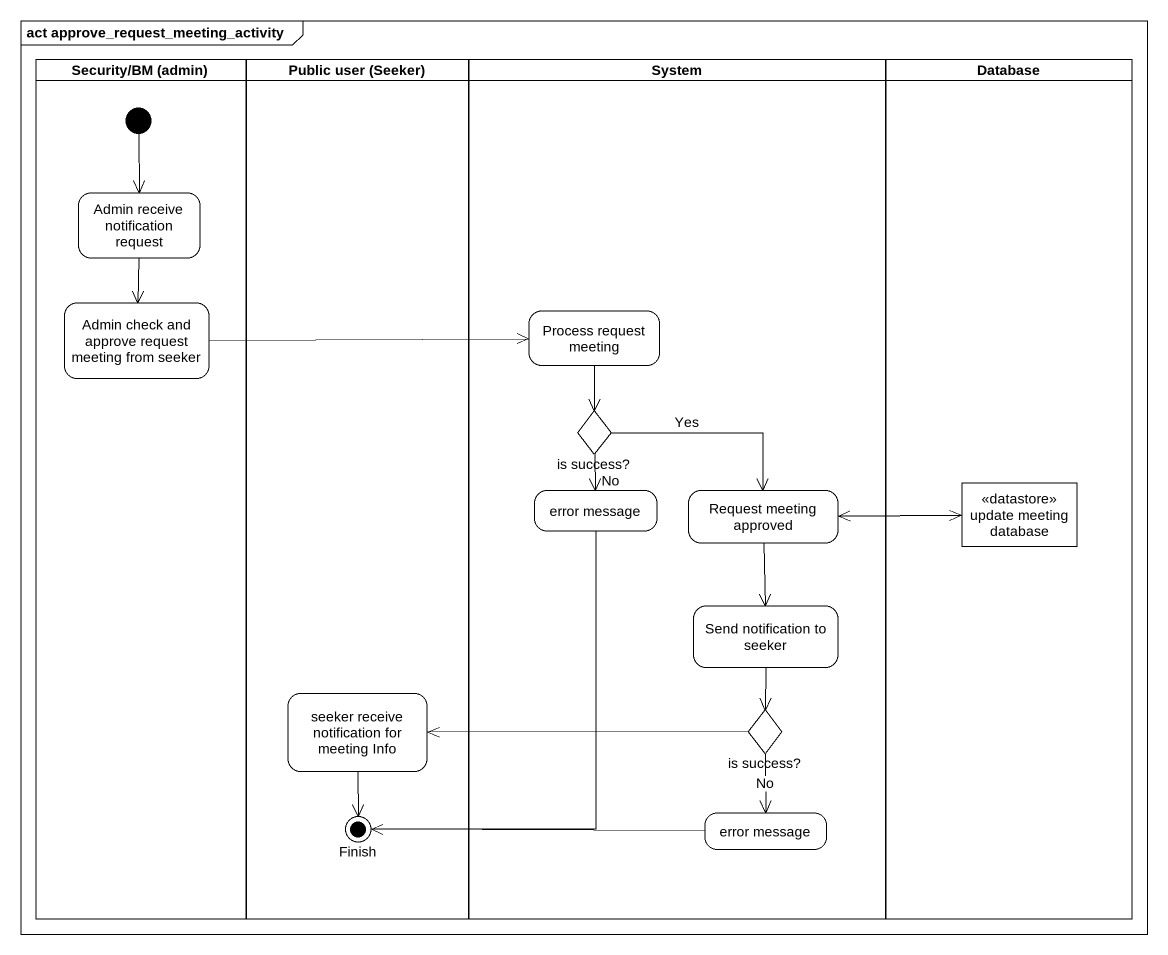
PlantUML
@startuml
mainframe act approve_request_meeting_activity
hide empty description
state "Security/BM (admin)" as Security_BM_admin <<partition>> {
  state "Admin receive notification request" as Admin_receive_notification
  state "Admin check and approve request meeting from seeker" as Admin_check_and_approve
  [*] --> Admin_receive_notification
}
state "Public user (Seeker)" as Public_user_Seeker <<partition>> {
  state "seeker receive notification for meeting Info" as seeker_receive_notification
  state Finish <<end>>
}
state System <<partition>> {
  state "Process request meeting" as Process_request_meeting
  state "is success?" as is_success <<choice>>
  state "error message" as error_message
  state "Request meeting approved" as Request_meeting_approved
  state "Send notification to seeker" as Send_notification_to_seeker
  state "is success?" as is_success_2 <<choice>>
  state "error message" as error_message_2
}
state "Database" as Database_ <<partition>> {
  state "update meeting database" as update_meeting_database <<datastore>>
}
Admin_receive_notification --> Admin_check_and_approve
Admin_check_and_approve -right-> Process_request_meeting
Process_request_meeting --> is_success
is_success --> error_message : No
is_success -right-> Request_meeting_approved : Yes
error_message --> Finish
Request_meeting_approved -right-> update_meeting_database
Request_meeting_approved --> Send_notification_to_seeker
update_meeting_database -left-> Request_meeting_approved
Send_notification_to_seeker --> is_success_2
seeker_receive_notification --> Finish
is_success_2 -left-> seeker_receive_notification
is_success_2 --> error_message_2 : No
error_message_2 -left-> Finish
@enduml
